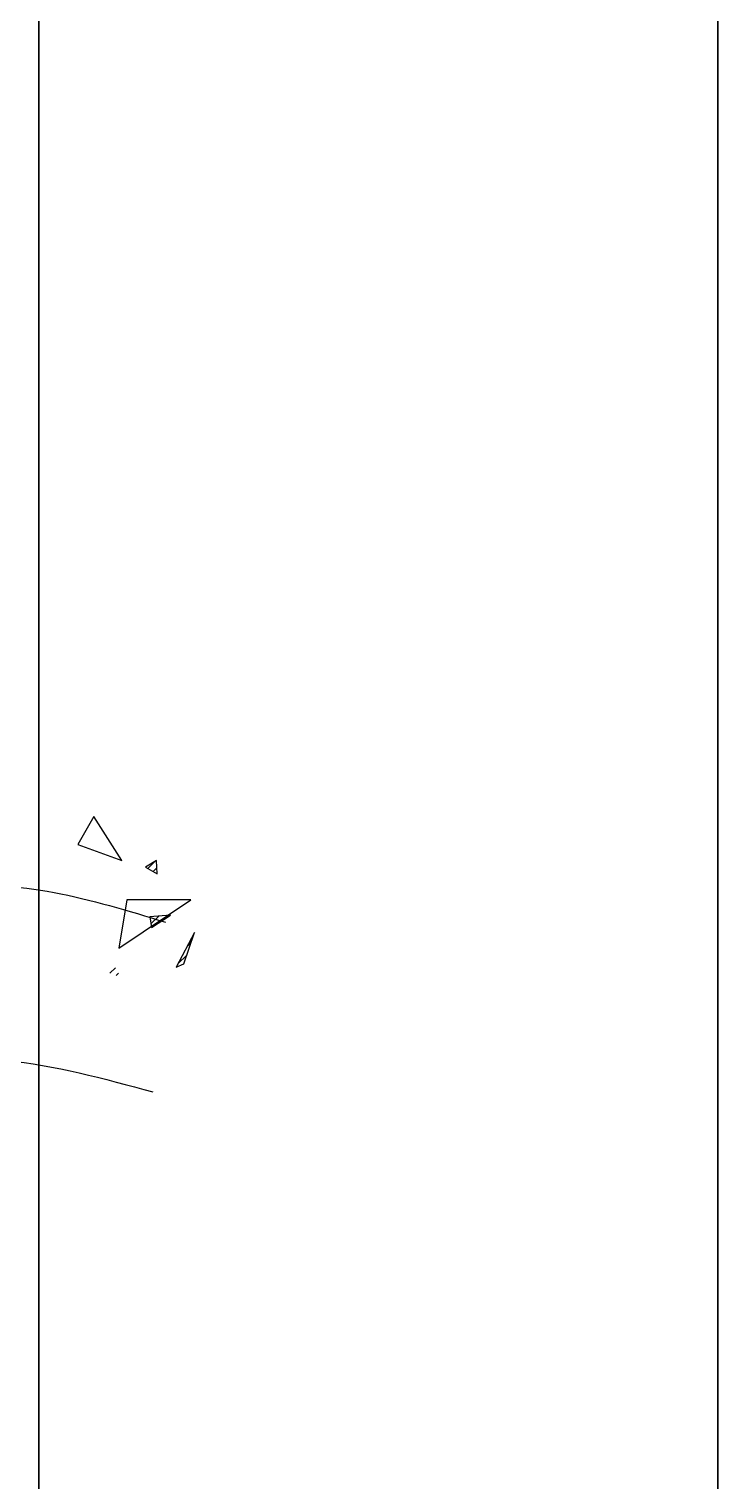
# Model space of a CAD drawing. Header units: millimetres. Extents: x 2837 to 6066, y 1056 to 2217.
# Drawn here: x 2886.23 to 2898.41, y 1872.06 to 1897.72 of the extents above; entities that cross this region are included whole.
import ezdxf

# ---------------------------------------------------------------- set-up
doc = ezdxf.new("R2010")
doc.units = ezdxf.units.MM
doc.layers.add('legno', color=35, linetype='Continuous', lineweight=30)
doc.layers.add('piante', color=102, linetype='Continuous')

msp = doc.modelspace()

# ---------------------------------------------------------------- linework, layer by layer
at = {"layer": 'legno'}
for p, q in [((2886.406, 1796.846), (2886.406, 2048.245)), ((2898.406, 1797.673), (2898.406, 2048.245))]:
    msp.add_line(p, q, dxfattribs=at)
at = {"layer": 'piante'}
for p, q in [((2887.375, 1883.804), (2887.092, 1883.309)), ((2887.87, 1883.026), (2887.375, 1883.804)), ((2887.092, 1883.309), (2887.87, 1883.026)), ((2888.483, 1883.026), (2888.292, 1882.909)), ((2888.292, 1882.909), (2888.497, 1882.792)), ((2888.332, 1882.886), (2888.454, 1883.008)), ((2888.426, 1882.833), (2888.491, 1882.897)), ((2888.497, 1882.792), (2888.483, 1883.026)), ((2887.957, 1882.329), (2887.816, 1881.48)), ((2887.816, 1881.48), (2889.089, 1882.329)), ((2889.089, 1882.329), (2887.957, 1882.329)), ((2888.731, 1882.061), (2888.366, 1882.032)), ((2888.366, 1882.032), (2888.395, 1881.842)), ((2888.385, 1881.905), (2888.525, 1882.045)), ((2888.395, 1881.842), (2888.731, 1882.061)), ((2888.611, 1881.983), (2888.686, 1882.057)), ((2889.156, 1881.754), (2888.834, 1881.14)), ((2888.966, 1881.199), (2889.156, 1881.754)), ((2888.867, 1881.204), (2889.02, 1881.356)), ((2889.03, 1881.515), (2889.097, 1881.581)), ((2887.661, 1881.033), (2887.761, 1881.132)), ((2888.834, 1881.14), (2888.966, 1881.199)), ((2887.772, 1880.996), (2887.81, 1881.034))]:
    msp.add_line(p, q, dxfattribs=at)
msp.add_spline([(2878.995, 1878.819), (2878.002, 1883.071), (2880.414, 1883.921), (2881.832, 1881.37), (2883.392, 1881.937), (2884.811, 1882.504), (2888.641, 1881.937)], degree=3, dxfattribs=at)
msp.add_open_spline([(2882.237, 1878.937), (2882.632, 1878.984), (2883.956, 1879.506), (2885.951, 1879.609), (2887.552, 1879.174), (2888.421, 1878.938)], degree=3, knots=[0.9001729, 0.9001729, 0.9001729, 0.9001729, 0.9479143, 1.028094, 1.123427, 1.123427, 1.123427, 1.123427], dxfattribs=at)

doc.saveas('drawing.dxf')
